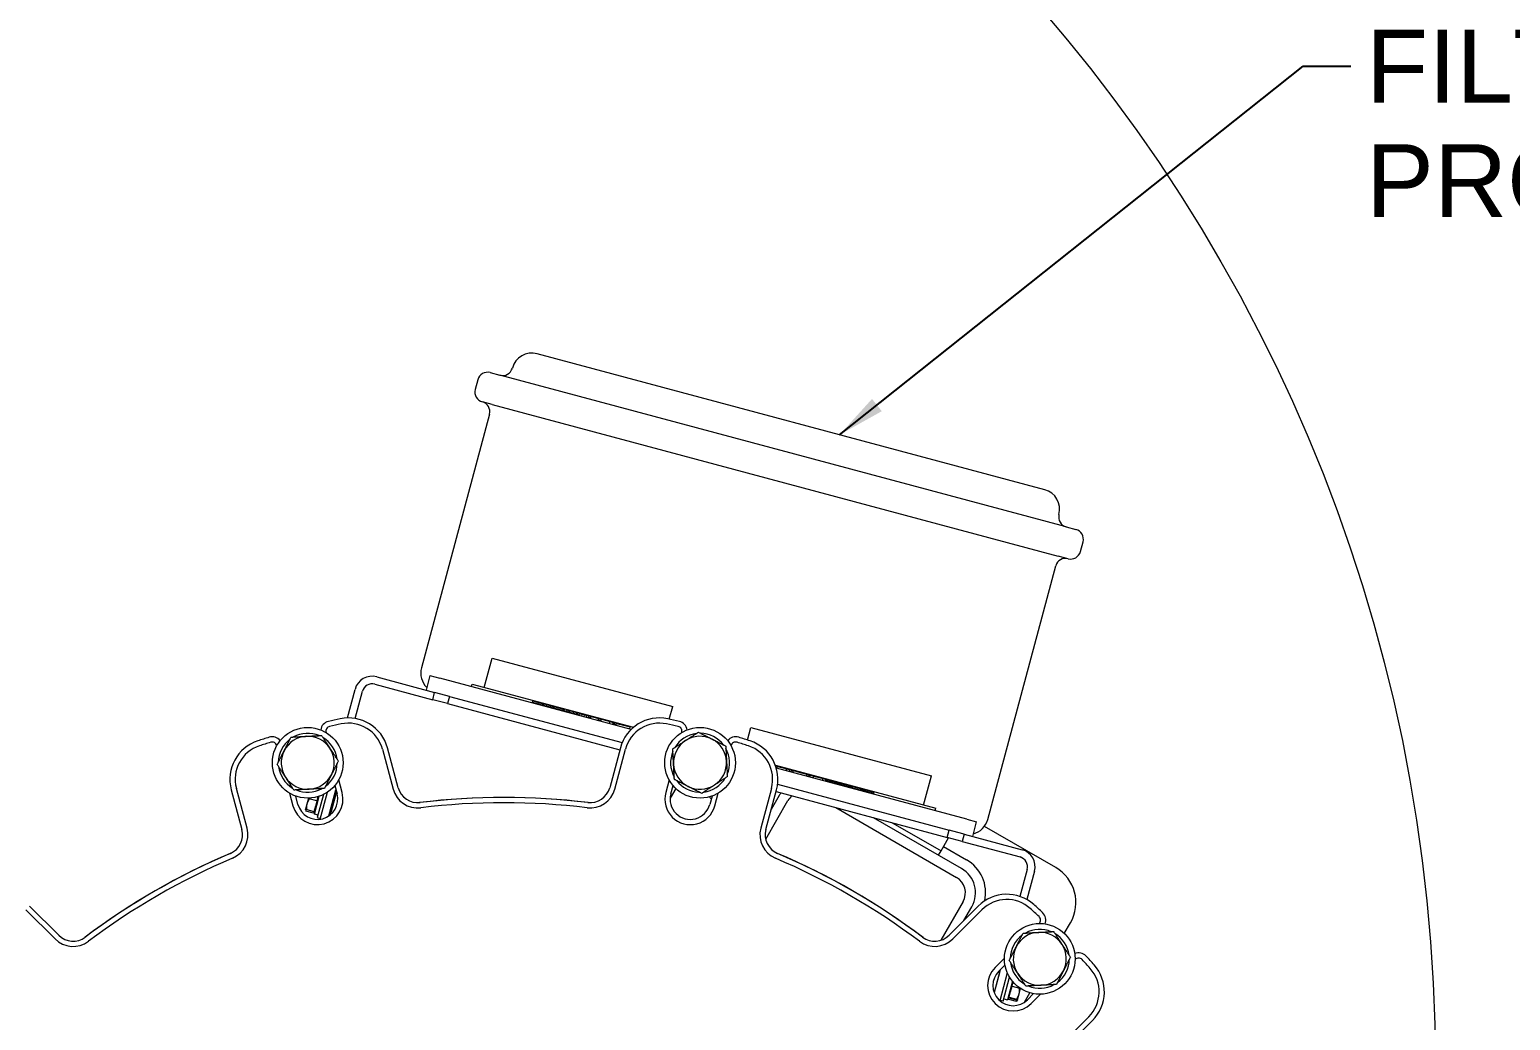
# Model space of a CAD drawing. Header units: inches. Extents: x 15 to 402, y 6 to 261.
# Drawn here: x 67.81 to 104.44, y 212.8 to 237.33 of the extents above; entities that cross this region are included whole.
import ezdxf

# ---------------------------------------------------------------- set-up
doc = ezdxf.new("R2010")
doc.units = ezdxf.units.IN
doc.header["$LTSCALE"] = 12
doc.header["$MEASUREMENT"] = 0
for name, color, linetype, lineweight in [('Dimension (ANSI)', 7, 'Continuous', 25), ('Symbol (ANSI)', 7, 'Continuous', 25), ('Visible', 7, 'Continuous', 18)]:
    doc.layers.add(name, color=color, linetype=linetype, lineweight=lineweight)
doc.styles.add('MEMCOR Medium', font='arial.ttf')
doc.dimstyles.new('Default (ANSI)', dxfattribs={"dimscale": 12, "dimtxt": 0.15, "dimasz": 0.098425, "dimexe": 0.125, "dimexo": 0.0625, "dimgap": 0.031496, "dimtad": 0, "dimtih": 1, "dimtoh": 1, "dimdec": 4, "dimrnd": 1e-08, "dimzin": 3, "dimdsep": 46, "dimlunit": 5, "dimtxsty": 'MEMCOR Medium', "dimcen": 0.09, "dimdle": 0.393701, "dimclrd": 256, "dimclre": 256, "dimclrt": 256, "dimadec": 0, "dimazin": 1, "dimtfac": 0.8, "dimtofl": 0, "dimtmove": 0, "dimatfit": 3, "dimfxl": 1, "dimfrac": 1, "dimtolj": 1, "dimtzin": 4, "dimlwd": -1, "dimlwe": -1, "dimarcsym": 0})
doc.dimstyles.new('Default (ANSI)$7', dxfattribs={"dimscale": 12, "dimtxt": 0.15, "dimasz": 0.098425, "dimexe": 0.125, "dimexo": 0.0625, "dimgap": 0.031496, "dimtad": 0, "dimtih": 1, "dimtoh": 1, "dimdec": 4, "dimrnd": 1e-08, "dimzin": 3, "dimdsep": 46, "dimlunit": 5, "dimtxsty": 'MEMCOR Medium', "dimcen": 0.09, "dimdle": 0.393701, "dimclrd": 256, "dimclre": 256, "dimclrt": 256, "dimadec": 0, "dimazin": 1, "dimtfac": 0.8, "dimtofl": 0, "dimtmove": 0, "dimatfit": 3, "dimfxl": 1, "dimfrac": 1, "dimtolj": 1, "dimtzin": 4, "dimlwd": -1, "dimlwe": -1, "dimarcsym": 0})

# ---------------------------------------------------------------- blocks, each defined once
blk = doc.blocks.new('*D25')
at = {"layer": 'Defpoints', "color": 0, "transparency": 16777216}
for p in [(86.641, 243.622), (62.578, 211.67)]:
    blk.add_point(p, dxfattribs=at)
at = {"layer": 'Dimension (ANSI)', "transparency": 16777216}
for p, q in [((91.211, 249.692), (87.351, 244.566)), ((92.799, 249.692), (91.211, 249.692))]:
    blk.add_line(p, q, dxfattribs=at)
blk.add_solid([(87.194, 244.684), (87.508, 244.447), (86.641, 243.622)], dxfattribs=at)
at = {"layer": 'Dimension (ANSI)', "transparency": 16777216, "insert": (93.177, 249.692), "char_height": 1.8, "attachment_point": 4, "style": 'MEMCOR Medium'}
blk.add_mtext('\\A1; \\fArial|b0|i0;\\H1.8000;R40 in\\P[R1016.0 mm]{\\P\\fArial|b0|i0;\\H1.8000;RADIAL CLEARANCE REQUIRED}', dxfattribs=at)

msp = doc.modelspace()

# ---------------------------------------------------------------- linework, layer by layer
at = {"layer": 'Visible'}
for p, q in [((92.917128, 225.93761), (80.360092, 229.302258)), ((78.893866, 228.659856), (78.829161, 228.418374)), ((79.200052, 228.836632), (79.441533, 228.771927)), ((93.447458, 225.019051), (79.441533, 228.771927)), ((79.247419, 228.047483), (79.005938, 228.112188)), ((79.247419, 228.047483), (93.253344, 224.294607)), ((79.182714, 227.806002), (77.500391, 221.527484)), ((93.447458, 225.019051), (93.688939, 224.954347)), ((93.801011, 224.406679), (93.865716, 224.64816)), ((93.494825, 224.229902), (93.253344, 224.294607)), ((91.506315, 217.774608), (93.188639, 224.053126)), ((79.053878, 221.046523), (79.247992, 221.770968)), ((79.247992, 221.770968), (83.715399, 220.57393)), ((76.392295, 221.306759), (77.825106, 220.922838)), ((77.70952, 221.342038), (77.612463, 220.979816)), ((77.70952, 221.342038), (77.951001, 221.277334)), ((82.689397, 220.007684), (77.951001, 221.277334)), ((75.666673, 220.289071), (75.856469, 220.9974)), ((75.857216, 220.275744), (76.03758, 220.948871)), ((76.343767, 221.125648), (77.776578, 220.741727)), ((77.776578, 220.741727), (77.825106, 220.922838)), ((77.853944, 220.915111), (77.825106, 220.922838)), ((78.192158, 220.824487), (77.853944, 220.915111)), ((78.73585, 221.067034), (78.752026, 221.127404)), ((78.752026, 221.127404), (82.744852, 220.05753)), ((78.143629, 220.643376), (77.776578, 220.741727)), ((78.192158, 220.824487), (78.143629, 220.643376)), ((78.143629, 220.643376), (82.406603, 219.501116)), ((78.192158, 220.824487), (82.464472, 219.679724)), ((80.245109, 220.662629), (80.248344, 220.674703)), ((80.248344, 220.674703), (80.25805, 220.710926)), ((81.41623, 220.361769), (80.248344, 220.674703)), ((80.25805, 220.710926), (80.512854, 220.642651)), ((80.503148, 220.606429), (80.512854, 220.642651)), ((80.524351, 220.600747), (80.534057, 220.63697)), ((80.534057, 220.63697), (80.603393, 220.618391)), ((80.593687, 220.582169), (80.603393, 220.618391)), ((80.603393, 220.618391), (80.699925, 220.592526)), ((80.690219, 220.556303), (80.699925, 220.592526)), ((80.699925, 220.592526), (80.793026, 220.567579)), ((80.78332, 220.531357), (80.793026, 220.567579)), ((80.825839, 220.519964), (80.835545, 220.556186)), ((80.835545, 220.556186), (81.039878, 220.501435)), ((83.63114, 220.259471), (83.715399, 220.57393)), ((81.030172, 220.465213), (81.039878, 220.501435)), ((81.079551, 220.451982), (81.089256, 220.488204)), ((81.089256, 220.488204), (81.165208, 220.467853)), ((81.155502, 220.431631), (81.165208, 220.467853)), ((81.165208, 220.467853), (81.215923, 220.454264)), ((81.215923, 220.454264), (81.266639, 220.440675)), ((81.256934, 220.404453), (81.266639, 220.440675)), ((81.266639, 220.440675), (81.34259, 220.420324)), ((81.332885, 220.384102), (81.34259, 220.420324)), ((81.355803, 220.377961), (81.365509, 220.414183)), ((81.365509, 220.414183), (81.425936, 220.397991)), ((81.412995, 220.349695), (81.425936, 220.397991)), ((81.425936, 220.397991), (81.47826, 220.383971)), ((81.465319, 220.335675), (81.47826, 220.383971)), ((81.47826, 220.383971), (81.535746, 220.368568)), ((81.522805, 220.320272), (81.535746, 220.368568)), ((81.535746, 220.368568), (81.592294, 220.353416)), ((81.579353, 220.30512), (81.592294, 220.353416)), ((81.592294, 220.353416), (81.644853, 220.339333)), ((81.631912, 220.291037), (81.644853, 220.339333)), ((81.689824, 220.28846), (81.635147, 220.303111)), ((81.644853, 220.339333), (81.69953, 220.324682)), ((81.686589, 220.276386), (81.69953, 220.324682)), ((81.69953, 220.324682), (81.885598, 220.274825)), ((81.872657, 220.226529), (81.885598, 220.274825)), ((81.942125, 220.220856), (81.875892, 220.238603)), ((81.885598, 220.274825), (81.951831, 220.257078)), ((81.93889, 220.208782), (81.951831, 220.257078)), ((81.951831, 220.257078), (82.075504, 220.22394)), ((82.075504, 220.22394), (82.165449, 220.199839)), ((82.152508, 220.151543), (82.165449, 220.199839)), ((82.165449, 220.199839), (82.245128, 220.17849)), ((82.232187, 220.130193), (82.245128, 220.17849)), ((82.245128, 220.17849), (82.279282, 220.169338)), ((82.269576, 220.133116), (82.279282, 220.169338)), ((82.315079, 220.107982), (82.32802, 220.156279)), ((82.32802, 220.156279), (82.495689, 220.111352)), ((75.137863, 219.929738), (75.137789, 219.930012)), ((82.300936, 220.124713), (82.235422, 220.142267)), ((82.297701, 220.112639), (82.300936, 220.124713)), ((82.495689, 220.111352), (82.663357, 220.066425)), ((82.650416, 220.018129), (82.663357, 220.066425)), ((82.724093, 220.039739), (82.726696, 220.049454)), ((82.726696, 220.049454), (82.733237, 220.047701)), ((83.939854, 219.930012), (83.93978, 219.929738)), ((85.563281, 219.743182), (85.647183, 220.05631)), ((85.647183, 220.05631), (90.11459, 218.859272)), ((73.920723, 219.6039), (73.920796, 219.603626)), ((76.532847, 219.514577), (76.79686, 218.529268)), ((76.92243, 218.562915), (76.658418, 219.548223)), ((82.419225, 219.548223), (82.155213, 218.562915)), ((82.280783, 218.529268), (82.544796, 219.514577)), ((85.156847, 219.603626), (85.15692, 219.6039)), ((86.255581, 219.116833), (90.222327, 218.053946)), ((86.289128, 219.043139), (86.302069, 219.091436)), ((86.302069, 219.091436), (86.450673, 219.051617)), ((75.536494, 218.442027), (75.452187, 218.756665)), ((83.625456, 218.756665), (83.54115, 218.442027)), ((90.991, 217.783276), (86.278684, 219.045938)), ((86.450673, 219.051617), (86.536218, 219.028695)), ((86.523277, 218.980399), (86.536218, 219.028695)), ((86.536218, 219.028695), (86.615897, 219.007346)), ((86.602956, 218.959049), (86.615897, 219.007346)), ((86.6443, 218.947971), (86.647535, 218.960045)), ((86.647535, 218.960045), (86.657241, 218.996268)), ((86.689083, 218.948912), (86.647535, 218.960045)), ((86.657241, 218.996268), (86.698789, 218.985135)), ((86.685848, 218.936838), (86.698789, 218.985135)), ((86.698789, 218.985135), (86.866457, 218.940208)), ((86.866457, 218.940208), (87.034126, 218.895281)), ((87.021185, 218.846985), (87.034126, 218.895281)), ((87.117089, 218.834229), (87.02442, 218.859059)), ((87.034126, 218.895281), (87.095685, 218.878787)), ((87.08598, 218.842564), (87.095685, 218.878787)), ((87.095685, 218.878787), (87.126795, 218.870451)), ((87.113854, 218.822155), (87.126795, 218.870451)), ((87.126795, 218.870451), (87.205496, 218.849363)), ((87.192555, 218.801067), (87.205496, 218.849363)), ((87.205496, 218.849363), (87.432802, 218.788457)), ((87.419861, 218.74016), (87.432802, 218.788457)), ((87.432802, 218.788457), (87.511014, 218.7675)), ((87.498073, 218.719203), (87.511014, 218.7675)), ((88.700127, 218.410055), (87.501308, 218.731277)), ((87.511014, 218.7675), (87.554108, 218.755953)), ((87.544403, 218.71973), (87.554108, 218.755953)), ((87.554108, 218.755953), (87.604824, 218.742363)), ((87.604824, 218.742363), (87.65554, 218.728774)), ((87.645834, 218.692552), (87.65554, 218.728774)), ((87.65554, 218.728774), (87.731491, 218.708423)), ((87.721785, 218.672201), (87.731491, 218.708423)), ((87.741274, 218.666979), (87.750979, 218.703201)), ((87.750979, 218.703201), (87.876666, 218.669523)), ((89.920476, 218.134827), (90.11459, 218.859272)), ((72.794714, 218.512947), (73.058727, 217.527639)), ((73.184297, 217.561285), (72.920285, 218.546593)), ((74.23512, 218.430553), (74.319427, 218.115915)), ((74.444997, 218.149562), (74.389379, 218.357133)), ((74.849344, 217.911043), (74.96735, 218.351446)), ((74.939036, 218.342383), (74.91061, 218.236296)), ((75.07689, 218.397066), (74.923059, 217.822963)), ((74.995315, 217.783529), (75.175028, 218.454228)), ((75.027284, 218.535141), (75.023399, 218.541114)), ((75.211908, 217.867421), (75.383891, 218.509268)), ((75.246587, 217.893644), (75.37703, 218.380463)), ((75.335054, 218.327005), (75.360854, 218.320092)), ((75.355305, 218.615952), (75.410923, 218.408381)), ((75.37703, 218.380463), (75.397717, 218.457668)), ((83.788167, 218.546084), (83.650506, 218.307649)), ((83.66672, 218.408381), (83.722339, 218.615952)), ((84.363785, 218.451159), (84.363407, 218.458274)), ((84.688264, 218.357133), (84.632646, 218.149562)), ((84.758216, 218.115915), (84.842523, 218.430553)), ((86.157358, 218.546593), (85.893346, 217.561285)), ((86.018916, 217.527639), (86.282929, 218.512947)), ((86.350195, 218.368648), (86.152525, 218.026273)), ((86.270306, 218.46584), (90.50748, 217.330492)), ((86.309495, 218.649453), (90.556009, 217.511603)), ((87.866961, 218.633301), (87.876666, 218.669523)), ((87.876666, 218.669523), (87.952618, 218.649172)), ((87.942912, 218.61295), (87.952618, 218.649172)), ((87.96975, 218.605759), (87.979456, 218.641981)), ((87.979456, 218.641981), (88.181829, 218.587755)), ((88.172123, 218.551533), (88.181829, 218.587755)), ((88.221257, 218.538368), (88.230963, 218.57459)), ((88.230963, 218.57459), (88.300299, 218.556011)), ((88.290593, 218.519789), (88.300299, 218.556011)), ((88.300299, 218.556011), (88.39683, 218.530146)), ((88.387125, 218.493924), (88.39683, 218.530146)), ((88.39683, 218.530146), (88.489932, 218.505199)), ((88.480226, 218.468977), (88.489932, 218.505199)), ((88.518334, 218.458766), (88.52804, 218.494988)), ((88.52804, 218.494988), (88.690723, 218.451398)), ((88.681017, 218.415175), (88.690723, 218.451398)), ((88.696892, 218.397981), (88.700127, 218.410055)), ((74.664336, 218.159478), (74.629891, 218.030926)), ((74.629891, 218.030926), (74.629931, 218.030778)), ((74.629931, 218.030778), (74.642358, 217.9844)), ((74.829215, 217.932528), (74.642886, 217.982455)), ((74.839206, 217.969816), (74.652877, 218.019742)), ((74.703412, 218.305309), (74.664336, 218.159478)), ((74.91061, 218.236296), (74.724281, 218.286223)), ((74.839206, 217.969816), (74.829215, 217.932528)), ((74.874908, 218.103056), (74.839206, 217.969816)), ((74.840463, 217.974504), (74.864615, 217.968032)), ((74.91061, 218.236296), (74.874908, 218.103056)), ((75.237996, 217.964783), (75.263797, 217.95787)), ((86.0144, 217.287034), (86.566702, 218.243648)), ((87.747357, 218.070065), (90.735778, 216.344699)), ((90.206151, 217.993576), (90.222327, 218.053946)), ((74.940141, 217.886714), (74.849344, 217.911043)), ((74.923059, 217.822963), (75.000333, 217.802257)), ((90.860778, 216.561206), (88.680369, 217.820065)), ((89.146876, 217.695065), (90.13736, 217.123209)), ((90.991, 217.783276), (91.232481, 217.718572)), ((91.135424, 217.356349), (91.232481, 217.718572)), ((93.188743, 216.588361), (91.425224, 217.606529)), ((90.353866, 216.998209), (90.540588, 217.321621)), ((90.50748, 217.330492), (90.556009, 217.511603)), ((90.874532, 217.232141), (90.50748, 217.330492)), ((90.893943, 217.421054), (90.556009, 217.511603)), ((90.92306, 217.413252), (90.874532, 217.232141)), ((90.874532, 217.232141), (92.307343, 216.848221)), ((90.92306, 217.413252), (90.893943, 217.421054)), ((90.92306, 217.413252), (92.355871, 217.029332)), ((90.13736, 217.123209), (90.353866, 216.998209)), ((90.291366, 216.889956), (90.353866, 216.998209)), ((90.416366, 217.106462), (90.985778, 216.777712)), ((92.48412, 216.542034), (92.30433, 215.871051)), ((92.665231, 216.493506), (92.477376, 215.792421)), ((67.713784, 215.540619), (68.43508, 214.819323)), ((68.527004, 214.911247), (67.805708, 215.632543)), ((90.896829, 215.743648), (90.344527, 214.787034)), ((91.271935, 215.632543), (90.550639, 214.911247)), ((90.642563, 214.819323), (91.363859, 215.540619)), ((90.915665, 215.276273), (91.113335, 215.618648)), ((92.779732, 215.202867), (92.779532, 215.202667)), ((93.402339, 214.958319), (93.554769, 215.222336)), ((91.920782, 214.343918), (91.690452, 214.113587)), ((93.670486, 214.311713), (93.670686, 214.311913)), ((91.818456, 214.057744), (91.667326, 213.493721)), ((91.797769, 213.980539), (91.667326, 213.493721)), ((91.782375, 214.021663), (91.934328, 214.173616)), ((91.99212, 213.981421), (91.807216, 213.291351)), ((91.886369, 213.277658), (92.046576, 213.875558)), ((92.117056, 213.775406), (91.994248, 213.31708)), ((92.07312, 213.514827), (92.110456, 213.654168)), ((92.110456, 213.654168), (92.136701, 213.752114)), ((92.110456, 213.654168), (92.296785, 213.604241)), ((92.283692, 213.458405), (92.319879, 213.593457)), ((92.407441, 213.710178), (92.410671, 213.716529)), ((91.886369, 213.277658), (91.809095, 213.298363)), ((91.903451, 213.341409), (91.994248, 213.31708)), ((92.03367, 213.367598), (92.009518, 213.374069)), ((92.022533, 213.326033), (92.031726, 213.360342)), ((92.022533, 213.326033), (92.208862, 213.276106)), ((92.031726, 213.360342), (92.033755, 213.367915)), ((92.031726, 213.360342), (92.218055, 213.310416)), ((92.033755, 213.367915), (92.035784, 213.375487)), ((92.035784, 213.375487), (92.07312, 213.514827)), ((92.035784, 213.375487), (92.222113, 213.325561)), ((92.243974, 213.310907), (92.216136, 213.283069)), ((92.244242, 213.311175), (92.243974, 213.310907)), ((92.244242, 213.311175), (92.244327, 213.311492)), ((92.244327, 213.311492), (92.283692, 213.458405)), ((92.419795, 213.256503), (92.552954, 213.487142)), ((92.641435, 213.46651), (92.489482, 213.314557)), ((92.581406, 213.222633), (92.811737, 213.452964)), ((94.008438, 212.89604), (93.287142, 212.174744)), ((93.379066, 212.08282), (94.100362, 212.804116))]:
    msp.add_line(p, q, dxfattribs=at)
for centre, radius in [((62.577592, 211.669555), 40), ((74.686491, 219.180146), 0.875), ((84.391152, 219.180146), 0.875), ((92.795634, 214.327815), 0.875)]:
    msp.add_circle(centre, radius, dxfattribs=at)
for centre, radius, start, end in [((80.230683, 228.819295), 0.5, 75, 165), ((79.506238, 229.013409), 0.25, 255, 345), ((79.135347, 228.595151), 0.25, 75, 165), ((79.070642, 228.353669), 0.25, 165, 255), ((78.941233, 227.870706), 0.25, 345, 75), ((92.787718, 225.454647), 0.5, 345, 75), ((93.512163, 225.260533), 0.25, 165, 255), ((93.624235, 224.712865), 0.25, 345, 75), ((93.43012, 223.988421), 0.25, 75, 165), ((93.55953, 224.471384), 0.25, 255, 345), ((76.279062, 220.884166), 0.4375, 75, 165), ((77.983354, 221.398074), 0.5, 165, 225), ((76.279062, 220.884166), 0.25, 75, 165), ((75.2537, 219.96107), 0.25, 102.7809716, 172.2613125), ((79.538822, 201.071003), 19.62, 101.9214093, 102.7809716), ((75.692492, 219.289404), 1, 15, 101.9214093), ((75.692492, 219.289404), 0.87, 15, 101.9214093), ((83.385151, 219.289404), 1, 78.0785907, 165), ((83.385151, 219.289404), 0.87, 78.0785907, 165), ((79.538822, 201.071003), 19.62, 77.2190284, 78.0785907), ((83.823943, 219.96107), 0.25, 7.7386875, 77.2190284), ((79.538822, 201.071003), 19.62, 107.2190284, 108.0785907), ((73.804812, 219.572841), 0.25, 37.7386875, 107.2190284), ((74.686491, 219.180146), 0.656, 93.0401549, 153.0401549), ((74.686491, 219.180146), 0.7295, 67.0992963, 118.9810136), ((74.686491, 219.180146), 0.656, 33.0401549, 93.0401549), ((74.686491, 219.180146), 0.7295, 7.0992963, 58.9810136), ((75.2537, 219.96107), 0.12, 102.7809716, 195), ((79.538822, 201.071003), 19.49, 101.9214093, 102.7809716), ((79.538822, 201.071003), 19.49, 77.2190284, 78.0785907), ((84.391152, 219.180146), 0.7295, 97.0992963, 148.9810136), ((83.823943, 219.96107), 0.12, 345, 77.2190284), ((84.391152, 219.180146), 0.656, 63.0401549, 123.0401549), ((84.391152, 219.180146), 0.7295, 37.0992963, 88.9810136), ((85.272831, 219.572841), 0.25, 72.7809716, 142.2613125), ((79.538822, 201.071003), 19.62, 71.9214093, 72.7809716), ((73.76064, 218.771766), 1, 108.0785907, 195), ((73.76064, 218.771766), 0.87, 108.0785907, 195), ((79.538822, 201.071003), 19.49, 107.2190284, 108.0785907), ((73.804812, 219.572841), 0.12, 15, 107.2190284), ((74.686491, 219.180146), 0.7295, 127.0992963, 178.9810136), ((74.686491, 219.180146), 0.656, 153.0401549, 213.0401549), ((74.686491, 219.180146), 0.656, 333.0401549, 33.0401549), ((84.391152, 219.180146), 0.7295, 157.0992963, 208.9810136), ((84.391152, 219.180146), 0.656, 123.0401549, 183.0401549), ((84.391152, 219.180146), 0.656, 3.0401549, 63.0401549), ((84.391152, 219.180146), 0.7295, 337.0992963, 28.9810136), ((85.272831, 219.572841), 0.12, 72.7809716, 165), ((79.538822, 201.071003), 19.49, 71.9214093, 72.7809716), ((85.317003, 218.771766), 0.87, 345, 71.9214093), ((85.317003, 218.771766), 1, 345, 71.9214093), ((74.686491, 219.180146), 0.7295, 187.0992963, 238.9810136), ((74.686491, 219.180146), 0.7295, 307.0992963, 358.9810136), ((84.391152, 219.180146), 0.656, 183.0401549, 243.0401549), ((84.391152, 219.180146), 0.656, 303.0401549, 3.0401549), ((74.686491, 219.180146), 0.656, 213.0401549, 273.0401549), ((74.686491, 219.180146), 0.656, 273.0401549, 333.0401549), ((84.391152, 219.180146), 0.7295, 217.0992963, 267.8500808), ((84.391152, 219.180146), 0.7295, 277.0992963, 328.9810136), ((74.92796, 218.278971), 0.63, 195, 15), ((74.686491, 219.180146), 0.7295, 247.0992963, 297.8500808), ((74.92796, 218.278971), 0.5, 195, 15), ((74.686491, 219.180146), 0.7295, 297.8500808, 298.9810136), ((77.405393, 218.692324), 0.63, 195, 276.9032502), ((77.405393, 218.692324), 0.5, 195, 276.9032502), ((81.67225, 218.692324), 0.63, 263.0967498, 345), ((81.67225, 218.692324), 0.5, 263.0967498, 345), ((84.149683, 218.278971), 0.63, 165, 345), ((84.149683, 218.278971), 0.5, 165, 345), ((84.391152, 219.180146), 0.656, 243.0401549, 303.0401549), ((84.391152, 219.180146), 0.7295, 267.8500808, 268.9810136), ((84.906617, 218.483297), 0.315, 207.5461705, 220.5350871), ((86.947753, 218.023648), 0.69, 143.5979582, 150), ((86.947753, 218.023648), 0.44, 130.0930629, 150), ((79.538822, 201.071003), 17.250212, 83.0490654, 96.9509346), ((79.538822, 201.071003), 17.25, 83.0967498, 96.9032502), ((79.538822, 201.071003), 17.12, 83.0967498, 96.9032502), ((91.023352, 217.904017), 0.5, 285, 345), ((72.575764, 217.398229), 0.5, 293.0967498, 15), ((72.575764, 217.398229), 0.63, 293.0967498, 15), ((86.501879, 217.398229), 0.63, 165, 246.9032502), ((86.501879, 217.398229), 0.5, 165, 246.9032502), ((79.538822, 201.071003), 17.250212, 113.0490654, 126.9509346), ((79.538822, 201.071003), 17.25, 113.0967498, 126.9032502), ((79.538822, 201.071003), 17.250212, 53.0490654, 66.9509346), ((79.538822, 201.071003), 17.25, 53.0967498, 66.9032502), ((92.242638, 216.606739), 0.4375, 345, 75), ((79.538822, 201.071003), 17.12, 113.0967498, 126.9032502), ((79.538822, 201.071003), 17.12, 53.0967498, 66.9032502), ((90.515778, 215.963648), 0.69, 330, 60), ((90.515778, 215.963648), 0.94, 347.7418314, 60), ((92.242638, 216.606739), 0.25, 345, 75), ((92.688743, 215.722336), 1, 330, 60), ((90.515778, 215.963648), 0.44, 330, 60), ((91.979041, 214.925436), 1, 48.0785907, 135), ((91.979041, 214.925436), 0.87, 48.0785907, 135), ((79.538822, 201.071003), 19.49, 47.2190284, 48.0785907), ((79.538822, 201.071003), 19.62, 47.2190284, 48.0785907), ((92.694879, 215.28772), 0.25, 337.7386875, 47.2190284), ((92.795634, 214.327815), 0.7295, 67.0992963, 118.9810136), ((92.694879, 215.28772), 0.12, 315, 47.2190284), ((68.880557, 215.264801), 0.63, 225, 306.9032502), ((68.880557, 215.264801), 0.5, 225, 306.9032502), ((90.197086, 215.264801), 0.63, 233.0967498, 315), ((90.197086, 215.264801), 0.5, 233.0967498, 315), ((92.795634, 214.327815), 0.7295, 127.0992963, 178.9810136), ((92.795634, 214.327815), 0.656, 93.0401549, 153.0401549), ((92.795634, 214.327815), 0.656, 33.0401549, 93.0401549), ((92.795634, 214.327815), 0.7295, 7.0992963, 58.9810136), ((92.795634, 214.327815), 0.656, 333.0401549, 33.0401549), ((92.795634, 214.327815), 0.656, 153.0401549, 213.0401549), ((92.795634, 214.327815), 0.7295, 307.0992963, 358.9810136), ((93.755539, 214.22706), 0.25, 42.7809716, 112.2613125), ((93.755539, 214.22706), 0.12, 42.7809716, 135), ((79.538822, 201.071003), 19.49, 41.9214093, 42.7809716), ((79.538822, 201.071003), 19.62, 41.9214093, 42.7809716), ((92.135929, 213.66811), 0.63, 135, 315), ((92.135929, 213.66811), 0.5, 135, 315), ((92.795634, 214.327815), 0.7295, 187.0992963, 237.8500808), ((92.795634, 214.327815), 0.656, 213.0401549, 273.0401549), ((92.795634, 214.327815), 0.656, 273.0401549, 333.0401549), ((93.393255, 213.511223), 0.87, 315, 41.9214093), ((93.393255, 213.511223), 1, 315, 41.9214093), ((92.795634, 214.327815), 0.7295, 237.8500808, 238.9810136), ((92.795634, 214.327815), 0.7295, 247.0992963, 298.9810136)]:
    msp.add_arc(centre, radius, start, end, dxfattribs=at)
for points, weights in [([(74.101782, 219.477554), (74.181473, 219.634226), (74.273491, 219.815135)], [1, 1.0379548493, 1]), ([(74.273491, 219.815135), (74.476173, 219.8259), (74.6517, 219.835222)], [1, 1.0379548493, 1]), ([(74.6517, 219.835222), (74.827227, 219.844545), (75.029909, 219.855309)], [1, 1.0379548493, 1]), ([(75.029909, 219.855309), (75.140572, 219.685164), (75.236409, 219.537814)], [1, 1.0379548493, 1]), ([(84.033483, 219.730063), (84.180833, 219.8259), (84.350978, 219.936563)], [1, 1.0379548493, 1]), ([(84.350978, 219.936563), (84.531888, 219.844545), (84.68856, 219.764854)], [1, 1.0379548493, 1]), ([(73.930074, 219.139972), (74.022092, 219.320881), (74.101782, 219.477554)], [1, 1.0379548493, 1]), ([(75.236409, 219.537814), (75.332246, 219.390464), (75.442909, 219.220319)], [1, 1.0379548493, 1]), ([(83.715988, 219.523563), (83.886133, 219.634226), (84.033483, 219.730063)], [1, 1.0379548493, 1]), ([(83.736075, 219.145354), (83.726753, 219.320881), (83.715988, 219.523563)], [1, 1.0379548493, 1]), ([(84.68856, 219.764854), (84.845232, 219.685164), (85.026142, 219.593146)], [1, 1.0379548493, 1]), ([(85.026142, 219.593146), (85.036906, 219.390464), (85.046229, 219.214937)], [1, 1.0379548493, 1]), ([(74.136574, 218.822477), (74.040737, 218.969827), (73.930074, 219.139972)], [1, 1.0379548493, 1]), ([(75.442909, 219.220319), (75.35089, 219.03941), (75.2712, 218.882738)], [1, 1.0379548493, 1]), ([(83.756162, 218.767145), (83.745397, 218.969827), (83.736075, 219.145354)], [1, 1.0379548493, 1]), ([(85.046229, 219.214937), (85.055551, 219.03941), (85.066315, 218.836728)], [1, 1.0379548493, 1]), ([(74.343074, 218.504982), (74.232411, 218.675127), (74.136574, 218.822477)], [1, 1.0379548493, 1]), ([(75.2712, 218.882738), (75.19151, 218.726065), (75.099492, 218.545156)], [1, 1.0379548493, 1]), ([(84.093744, 218.595437), (83.937071, 218.675127), (83.756162, 218.767145)], [1, 1.0379548493, 1]), ([(85.066315, 218.836728), (84.89617, 218.726065), (84.74882, 218.630228)], [1, 1.0379548493, 1]), ([(74.721283, 218.525069), (74.545756, 218.515746), (74.343074, 218.504982)], [1, 1.0379548493, 1]), ([(75.099492, 218.545156), (74.89681, 218.534391), (74.721283, 218.525069)], [1, 1.0379548493, 1]), ([(84.431326, 218.423728), (84.250416, 218.515746), (84.093744, 218.595437)], [1, 1.0379548493, 1]), ([(84.74882, 218.630228), (84.601471, 218.534391), (84.431326, 218.423728)], [1, 1.0379548493, 1]), ([(74.652877, 218.019742), (74.630586, 218.028334), (74.629931, 218.030778)], [1, 1.03585270176, 1.00397143819]), ([(74.635719, 218.026913), (74.636624, 218.006502), (74.642886, 217.982455)], [1.01894615239, 1.01820705657, 1]), ([(74.642886, 217.982455), (74.642617, 217.983431), (74.642358, 217.9844)], [1, 1.00074745865, 1.00146547735]), ([(74.664336, 218.159478), (74.647767, 218.097641), (74.652877, 218.019742)], [1, 1.0379548493, 1]), ([(74.724281, 218.286223), (74.680905, 218.221315), (74.664336, 218.159478)], [1, 1.0379548493, 1]), ([(74.723498, 218.305929), (74.723729, 218.296273), (74.724281, 218.286223)], [1.00806620258, 1.00458760551, 1]), ([(92.210925, 214.625223), (92.290616, 214.781896), (92.382634, 214.962805)], [1, 1.0379548493, 1]), ([(92.382634, 214.962805), (92.585315, 214.97357), (92.760843, 214.982892)], [1, 1.0379548493, 1]), ([(92.760843, 214.982892), (92.93637, 214.992214), (93.139051, 215.002979)], [1, 1.0379548493, 1]), ([(93.139051, 215.002979), (93.249715, 214.832834), (93.345552, 214.685484)], [1, 1.0379548493, 1]), ([(93.345552, 214.685484), (93.441389, 214.538134), (93.552052, 214.367989)], [1, 1.0379548493, 1]), ([(92.039217, 214.287642), (92.131235, 214.468551), (92.210925, 214.625223)], [1, 1.0379548493, 1]), ([(93.552052, 214.367989), (93.460033, 214.18708), (93.380343, 214.030407)], [1, 1.0379548493, 1]), ([(92.245717, 213.970147), (92.14988, 214.117497), (92.039217, 214.287642)], [1, 1.0379548493, 1]), ([(92.452217, 213.652652), (92.341554, 213.822797), (92.245717, 213.970147)], [1, 1.0379548493, 1]), ([(93.380343, 214.030407), (93.300653, 213.873735), (93.208634, 213.692825)], [1, 1.0379548493, 1]), ([(92.283692, 213.458405), (92.30102, 213.523073), (92.296785, 213.604241)], [1, 1.0379548493, 1]), ([(92.296785, 213.604241), (92.29787, 213.605853), (92.298936, 213.607457)], [1, 1.00092006805, 1.00179552913]), ([(92.830426, 213.672739), (92.654898, 213.663416), (92.452217, 213.652652)], [1, 1.0379548493, 1]), ([(93.208634, 213.692825), (93.005953, 213.682061), (92.830426, 213.672739)], [1, 1.0379548493, 1]), ([(92.208862, 213.276106), (92.224598, 213.293018), (92.235244, 213.309392)], [1, 1.01602065033, 1.01851674495]), ([(92.216136, 213.283069), (92.212671, 213.279604), (92.208862, 213.276106)], [1.00724809554, 1.00405789184, 1]), ([(92.218055, 213.310416), (92.243385, 213.307978), (92.244327, 213.311492)], [1, 1.0379548493, 1]), ([(92.222113, 213.325561), (92.266364, 213.393737), (92.283692, 213.458405)], [1, 1.0379548493, 1]), ([(92.244327, 213.311492), (92.245269, 213.315007), (92.222113, 213.325561)], [1, 1.0379548493, 1])]:
    msp.add_rational_spline(points, weights, degree=2, dxfattribs=at)

# ---------------------------------------------------------------- texts
at = {"layer": 'Symbol (ANSI)', "insert": (100.867953, 237.320715), "char_height": 1.80000006, "width": 18.58582459, "attachment_point": 1, "line_spacing_factor": 0.944221, "style": 'MEMCOR Medium'}
msp.add_mtext('\\fArial|b0|i0;FILTER\\P\\fArial|b0|i0;PROGRAMMER', dxfattribs=at)

# ---------------------------------------------------------------- dimensions: what is measured, and where the dimension line sits
at = {"layer": 'Dimension (ANSI)'}
dim = msp.add_radius_dim(center=(62.577592, 211.669555), mpoint=(86.640591, 243.622209), text=' \\fArial|b0|i0;\\H1.8000;<> in\\X[R1016.0 mm]{\\P\\fArial|b0|i0;\\H1.8000;RADIAL CLEARANCE REQUIRED}', dimstyle='Default (ANSI)', override={"dimgap": 0.031496, "dimdec": 4, "dimlfac": 1, "dimpost": '', "dimcen": 0, "dimtol": 0, "dimlim": 0, "dimtp": 0, "dimtm": 0, "dimtdec": 2}, dxfattribs=at)
dim.commit()
dim.dimension.update_dxf_attribs({"geometry": '*D25', "text_midpoint": (112.573403, 249.691614), "dimtype": 164})

# ---------------------------------------------------------------- leaders
at = {"layer": 'Symbol (ANSI)', "annotation_type": 0, "has_hookline": 1, "hookline_direction": 0, "text_width": 18.354844}
msp.add_leader([(87.841747, 227.297554), (99.308898, 236.420715), (100.49, 236.420715)], dimstyle='Default (ANSI)$7', override={"dimtad": 0}, dxfattribs=at)

doc.saveas('drawing.dxf')
